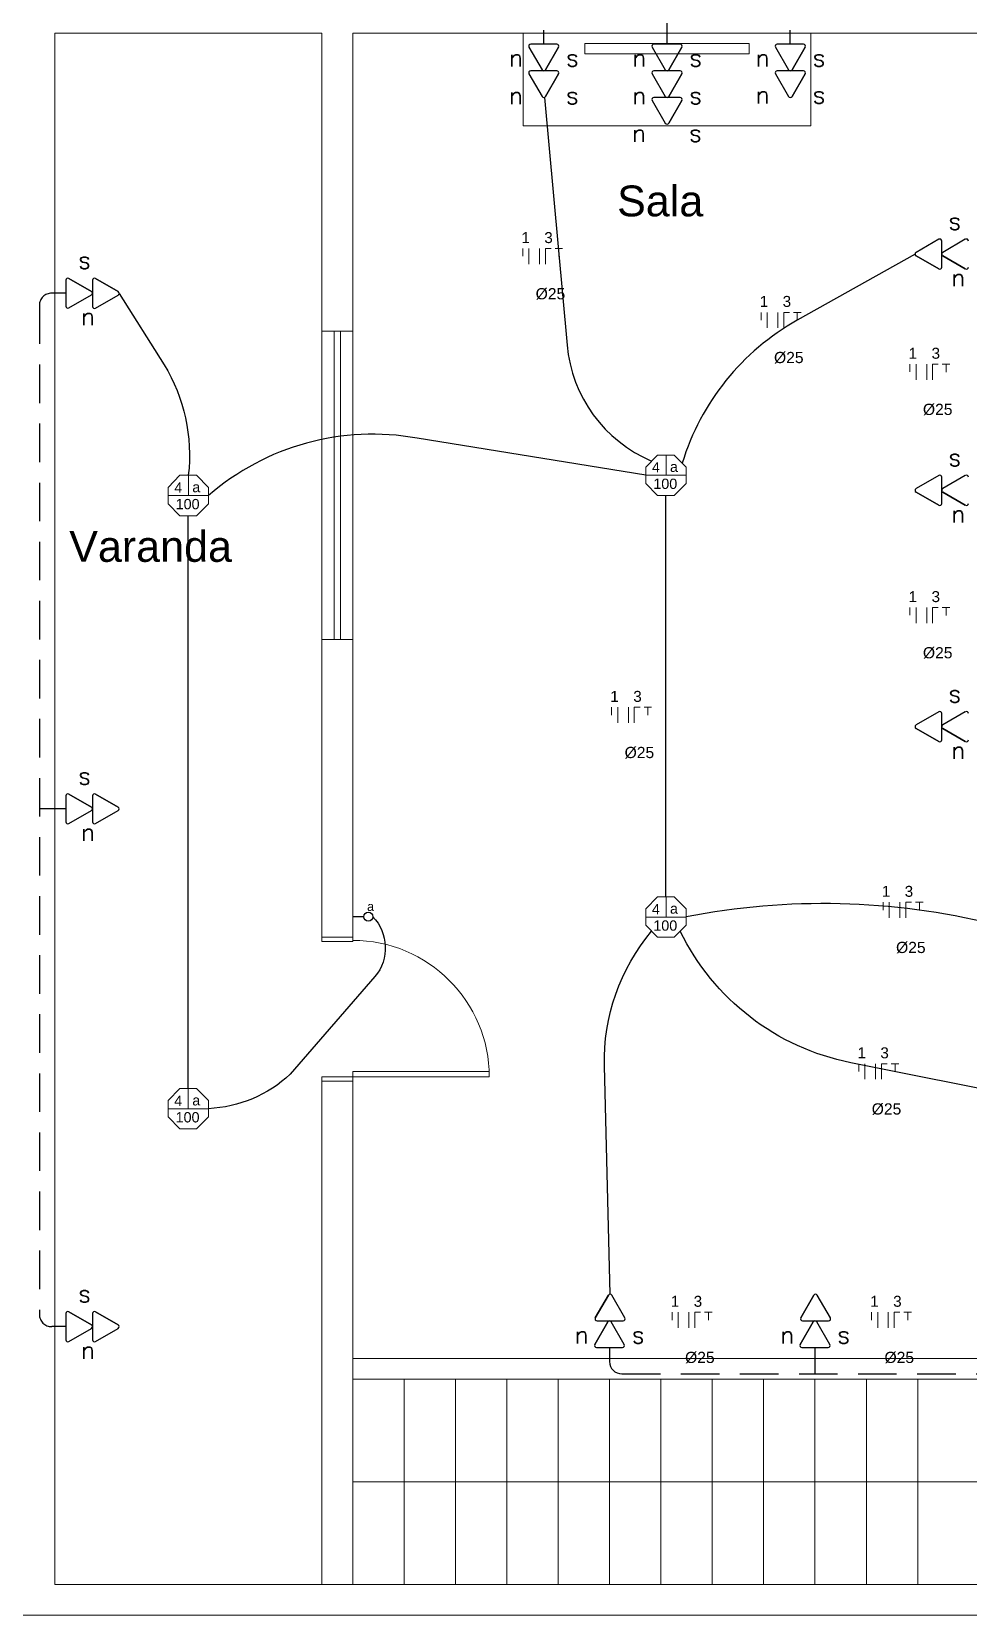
# Model space of a CAD drawing. Header units: millimetres. Extents: x 50 to 186, y -32 to 33.
# Drawn here: x 55.71 to 60.27, y 21.82 to 29.53 of the extents above; entities that cross this region are included whole.
import ezdxf

# ---------------------------------------------------------------- set-up
doc = ezdxf.new("R2010")
doc.units = ezdxf.units.MM
doc.linetypes.add('HIDDEN', pattern=[0.375, 0.25, -0.125])
doc.layers.get('0').update_dxf_attribs({"lineweight": 30})
for name, color, linetype in [('1 - Circuitos', 7, 'Continuous'), ('5 - Identificadores', 7, 'Continuous'), ('7 - Eletroduto', 6, 'Continuous'), ('Pontos de iluminação', 5, 'Continuous'), ('Pontos de Tomadas', 240, 'Continuous'), ('TEXTO', 7, 'Continuous')]:
    doc.layers.add(name, color=color, linetype=linetype)
for name, color, linetype, lineweight in [('3 - Cozinha', 160, 'Continuous', 20), ('4 - Edificação', 7, 'Continuous', 20), ('Portas', 251, 'Continuous', 9)]:
    doc.layers.add(name, color=color, linetype=linetype, lineweight=lineweight)
doc.styles.add('Arial0', font='arial.ttf', dxfattribs={"height": 3.14658})
doc.styles.add('ROMANS', font='ROMANS.SHX')
doc.styles.add('SEACAD_Arial', font='arial.ttf')
doc.styles.get("Standard").update_dxf_attribs({"font": 'arial.ttf'})
doc.styles.add('TEXTO_NOMEQUADRO', font='arial.ttf')

# ---------------------------------------------------------------- blocks, each defined once
blk = doc.blocks.new('ponto de luz')
at = {"color": 5, "linetype": 'Continuous', "lineweight": 15, "true_color": 0x000005}
blk.add_lwpolyline([(63.6396, -13.7603), (63.5583, -13.7603), (63.5009, -13.8188), (63.5009, -13.8984), (63.5583, -13.9569), (63.6396, -13.9569), (63.698, -13.8984), (63.698, -13.8188)], close=True, dxfattribs=at)
for points in [[(63.5995, -13.8589), (63.5995, -13.7603), (63.5995, -13.7603)], [(63.698, -13.8589), (63.5009, -13.8589), (63.5009, -13.8589)]]:
    blk.add_lwpolyline(points, dxfattribs=at)
at = {"layer": '1 - Circuitos'}
blk.add_attdef('N', (63.5309, -13.8452), '', height=0.05, dxfattribs=at)
at = {"layer": '5 - Identificadores', "flags": 4}
for tag, p in [('R', (63.6187, -13.8426)), ('S', (63.5376, -13.9254))]:
    blk.add_attdef(tag, p, '', height=0.05, dxfattribs=at)

msp = doc.modelspace()

# ---------------------------------------------------------------- linework, layer by layer
at = {"layer": '1 - Circuitos', "color": 7, "linetype": 'Continuous', "lineweight": 15, "true_color": 0x000007}
for points in [[(58.0982, 28.4386), (58.0982, 28.4764), (58.0982, 28.4764)], [(58.1284, 28.4008), (58.1284, 28.4764), (58.1284, 28.4764)], [(58.1797, 28.4008), (58.1797, 28.4764), (58.1797, 28.4764)], [(58.2362, 28.4764), (58.2085, 28.4764), (58.2085, 28.4008)], [(58.2556, 28.4764), (58.2927, 28.4764), (58.2747, 28.4764), (58.2747, 28.4383)], [(59.2583, 28.1281), (59.2583, 28.1659), (59.2583, 28.1659)], [(59.2885, 28.0903), (59.2885, 28.1659), (59.2885, 28.1659)], [(59.3397, 28.0903), (59.3397, 28.1659), (59.3397, 28.1659)], [(59.3963, 28.1659), (59.3686, 28.1659), (59.3686, 28.0903)], [(59.4157, 28.1659), (59.4528, 28.1659), (59.4348, 28.1659), (59.4348, 28.1278)], [(59.9831, 27.8757), (59.9831, 27.9135), (59.9831, 27.9135)], [(60.0133, 27.8379), (60.0133, 27.9135), (60.0133, 27.9135)], [(60.0645, 27.8379), (60.0645, 27.9135), (60.0645, 27.9135)], [(60.1211, 27.9135), (60.0934, 27.9135), (60.0934, 27.8379)], [(60.1405, 27.9135), (60.1776, 27.9135), (60.1596, 27.9135), (60.1596, 27.8753)], [(59.9831, 26.6913), (59.9831, 26.7291), (59.9831, 26.7291)], [(60.0133, 26.6535), (60.0133, 26.7291), (60.0133, 26.7291)], [(60.0645, 26.6535), (60.0645, 26.7291), (60.0645, 26.7291)], [(60.1211, 26.7291), (60.0934, 26.7291), (60.0934, 26.6535)], [(60.1405, 26.7291), (60.1776, 26.7291), (60.1596, 26.7291), (60.1596, 26.6909)], [(58.5312, 26.2059), (58.5312, 26.2437), (58.5312, 26.2437)], [(58.5615, 26.1681), (58.5615, 26.2437), (58.5615, 26.2437)], [(58.6127, 26.1681), (58.6127, 26.2437), (58.6127, 26.2437)], [(58.6692, 26.2437), (58.6415, 26.2437), (58.6415, 26.1681)], [(58.6887, 26.2437), (58.7258, 26.2437), (58.7078, 26.2437), (58.7078, 26.2055)], [(59.8523, 25.257), (59.8523, 25.2948), (59.8523, 25.2948)], [(59.8826, 25.2192), (59.8826, 25.2948), (59.8826, 25.2948)], [(59.9338, 25.2192), (59.9338, 25.2948), (59.9338, 25.2948)], [(59.9903, 25.2948), (59.9626, 25.2948), (59.9626, 25.2192)], [(60.0098, 25.2948), (60.0468, 25.2948), (60.0289, 25.2948), (60.0289, 25.2567)], [(59.734, 24.4711), (59.734, 24.5089), (59.734, 24.5089)], [(59.7642, 24.4333), (59.7642, 24.5089), (59.7642, 24.5089)], [(59.8154, 24.4333), (59.8154, 24.5089), (59.8154, 24.5089)], [(59.872, 24.5089), (59.8443, 24.5089), (59.8443, 24.4333)], [(59.8914, 24.5089), (59.9285, 24.5089), (59.9105, 24.5089), (59.9105, 24.4707)], [(58.8253, 23.2617), (58.8253, 23.2995), (58.8253, 23.2995)], [(58.8556, 23.2239), (58.8556, 23.2995), (58.8556, 23.2995)], [(58.9068, 23.2239), (58.9068, 23.2995), (58.9068, 23.2995)], [(58.9633, 23.2995), (58.9356, 23.2995), (58.9356, 23.2239)], [(58.9828, 23.2995), (59.0199, 23.2995), (59.0019, 23.2995), (59.0019, 23.2614)], [(59.7961, 23.2617), (59.7961, 23.2995), (59.7961, 23.2995)], [(59.8264, 23.2239), (59.8264, 23.2995), (59.8264, 23.2995)], [(59.8776, 23.2239), (59.8776, 23.2995), (59.8776, 23.2995)], [(59.9341, 23.2995), (59.9064, 23.2995), (59.9064, 23.2239)], [(59.9536, 23.2995), (59.9906, 23.2995), (59.9727, 23.2995), (59.9727, 23.2614)]]:
    msp.add_lwpolyline(points, dxfattribs=at)
at = {"layer": '3 - Cozinha'}
for points in [[(58.1008, 29.0744), (59.5008, 29.0744), (59.5008, 29.5244), (58.1008, 29.5244)], [(58.4008, 29.4244), (59.2008, 29.4244), (59.2008, 29.4744), (58.4008, 29.4744)]]:
    msp.add_lwpolyline(points, close=True, dxfattribs=at)
at = {"layer": '4 - Edificação'}
for p, q in [((57.1208, 29.5244), (55.8208, 29.5244)), ((55.8208, 29.5244), (55.8208, 24.3244)), ((57.1208, 29.5244), (57.1208, 25.1244)), ((57.2708, 29.5244), (57.2708, 25.1244)), ((57.2708, 29.5244), (60.3208, 29.5244)), ((57.1208, 24.4244), (57.1208, 21.9744)), ((57.1208, 24.4244), (57.2708, 24.4244)), ((57.2708, 24.4244), (57.2708, 23.1744)), ((55.8208, 24.3244), (55.8208, 21.9744)), ((57.2708, 22.9744), (57.2708, 23.1744)), ((57.2708, 23.0744), (61.7708, 23.0744)), ((61.7708, 22.9744), (57.2708, 22.9744)), ((57.2708, 22.9744), (57.2708, 21.9744)), ((57.5208, 22.9744), (57.5208, 21.9744)), ((57.7708, 22.9744), (57.7708, 21.9744)), ((58.0208, 22.9744), (58.0208, 21.9744)), ((58.2708, 22.9744), (58.2708, 21.9744)), ((58.5208, 22.9744), (58.5208, 21.9744)), ((58.7708, 22.9744), (58.7708, 21.9744)), ((59.0208, 22.9744), (59.0208, 21.9744)), ((59.2708, 22.9744), (59.2708, 21.9744)), ((59.5208, 22.9744), (59.5208, 21.9744)), ((59.7708, 22.9744), (59.7708, 21.9744)), ((60.0208, 22.9744), (60.0208, 21.9744)), ((61.7708, 22.4744), (57.2708, 22.4744)), ((55.8208, 21.9744), (61.6708, 21.9744)), ((55.6708, 21.8244), (80.4208, 21.8244))]:
    msp.add_line(p, q, dxfattribs=at)
at = {"layer": '4 - Edificação', "color": 252}
msp.add_lwpolyline([(53.5708, 21.8244), (80.5708, 21.8244), (80.5708, 29.8244), (53.5708, 29.8244)], close=True, dxfattribs=at)
at = {"layer": '7 - Eletroduto'}
for p, q in [((58.8008, 29.5244), (58.8008, 29.5994)), ((58.2008, 29.5244), (58.2008, 29.5394)), ((59.4008, 29.5244), (59.4008, 29.5394)), ((55.8208, 28.2594), (55.8058, 28.2594)), ((55.8208, 23.2294), (55.8058, 23.2294)), ((58.5208, 23.0744), (58.5208, 23.0594))]:
    msp.add_line(p, q, dxfattribs=at)
at = {"layer": '7 - Eletroduto', "linetype": 'HIDDEN', "ltscale": 0.75}
for p, q in [((55.7458, 28.1994), (55.7458, 23.2894)), ((55.8208, 25.7494), (55.7458, 25.7494)), ((59.5208, 23.0744), (59.5208, 22.9994)), ((58.5808, 22.9994), (60.4608, 22.9994))]:
    msp.add_line(p, q, dxfattribs=at)
at = {"layer": '7 - Eletroduto'}
for points in [[(58.2043, 29.2121), (58.3141, 28.0064, 0.276599), (58.7258, 27.4423, 0.203011)], [(60.0079, 28.4494), (59.4348, 28.1278, 0.192912), (58.8747, 27.4326, 96.502836)], [(56.1337, 28.2582), (56.3532, 27.9112, -0.166063), (56.4708, 27.3727, -0.348222)], [(58.6971, 27.3732), (57.5846, 27.5535, 0.226957), (56.5694, 27.2744, -0.10402)], [(61.9872, 24.8494), (60.3874, 25.1884, 0.109232), (58.8943, 25.2232, -7.927458)], [(57.3685, 25.2244, -0.382574), (57.379, 24.9327), (56.9669, 24.4577, -0.176838), (56.5693, 24.2901, 0.952448)], [(58.5236, 23.3869), (58.4958, 24.4987, -0.183289), (58.7258, 25.1541, 0.881163)], [(61.3935, 24.1741), (59.6947, 24.5139, -0.234093), (58.8651, 25.1541, -1.599991)]]:
    msp.add_lwpolyline(points, format="xyb", dxfattribs=at)
for points in [[(58.7957, 25.3215), (58.7952, 27.2749)], [(56.4702, 24.3884), (56.4703, 27.1761)]]:
    msp.add_lwpolyline(points, dxfattribs=at)
at = {"layer": '7 - Eletroduto', "linetype": 'HIDDEN', "ltscale": 0.75}
for centre, start, end in [((55.8058, 28.1994), 90, 180), ((55.8058, 23.2894), 180, 270)]:
    msp.add_arc(centre, 0.06, start, end, dxfattribs=at)
at = {"layer": '7 - Eletroduto'}
msp.add_arc((58.5808, 23.0594), 0.06, 180, 270, dxfattribs=at)
at = {"layer": 'Pontos de Tomadas'}
for p, q in [((58.2008, 29.4708), (58.2008, 29.5244)), ((58.8008, 29.4708), (58.8008, 29.5244)), ((59.4008, 29.4708), (59.4008, 29.5244)), ((58.1288, 29.4561), (58.1924, 29.346)), ((58.2644, 29.4708), (58.1373, 29.4708)), ((58.2728, 29.4561), (58.2093, 29.346)), ((58.2093, 29.346), (58.2728, 29.4561)), ((58.2093, 29.346), (58.2728, 29.4561)), ((58.7288, 29.4561), (58.7924, 29.346)), ((58.8644, 29.4708), (58.7373, 29.4708)), ((58.8728, 29.4561), (58.8093, 29.346)), ((58.8093, 29.346), (58.8728, 29.4561)), ((58.8093, 29.346), (58.8728, 29.4561)), ((59.3288, 29.4561), (59.3924, 29.346)), ((59.4644, 29.4708), (59.3373, 29.4708)), ((59.4728, 29.4561), (59.4093, 29.346)), ((59.4093, 29.346), (59.4728, 29.4561)), ((59.4093, 29.346), (59.4728, 29.4561)), ((58.1288, 29.3265), (58.1924, 29.2163)), ((58.2644, 29.3411), (58.1373, 29.3411)), ((58.2728, 29.3265), (58.2093, 29.2163)), ((58.2093, 29.2163), (58.2728, 29.3265)), ((58.2093, 29.2163), (58.2728, 29.3265)), ((58.7288, 29.3265), (58.7924, 29.2163)), ((58.8644, 29.3411), (58.7373, 29.3411)), ((58.8728, 29.3265), (58.8093, 29.2163)), ((58.8093, 29.2163), (58.8728, 29.3265)), ((58.8093, 29.2163), (58.8728, 29.3265)), ((59.3288, 29.3265), (59.3924, 29.2163)), ((59.4644, 29.3411), (59.3373, 29.3411)), ((59.4728, 29.3265), (59.4093, 29.2163)), ((59.4093, 29.2163), (59.4728, 29.3265)), ((59.4093, 29.2163), (59.4728, 29.3265)), ((58.8644, 29.2114), (58.7373, 29.2114)), ((58.7288, 29.1968), (58.7924, 29.0866)), ((58.8728, 29.1968), (58.8093, 29.0866)), ((58.8093, 29.0866), (58.8728, 29.1968)), ((58.8093, 29.0866), (58.8728, 29.1968)), ((60.1229, 28.5214), (60.0128, 28.4578)), ((60.2526, 28.5214), (60.1424, 28.4578)), ((60.1229, 28.3774), (60.0128, 28.4409)), ((60.0128, 28.4409), (60.1229, 28.3774)), ((60.0128, 28.4409), (60.1229, 28.3774)), ((60.1375, 28.3858), (60.1375, 28.5129)), ((60.2526, 28.3774), (60.1424, 28.4409)), ((60.1424, 28.4409), (60.2526, 28.3774)), ((60.1424, 28.4409), (60.2526, 28.3774)), ((55.8745, 28.3229), (55.8745, 28.1958)), ((55.8891, 28.3314), (55.9992, 28.2678)), ((55.9992, 28.2678), (55.8891, 28.3314)), ((55.9992, 28.2678), (55.8891, 28.3314)), ((56.004, 28.3218), (56.004, 28.1947)), ((56.0187, 28.3302), (56.1288, 28.2667)), ((56.1288, 28.2667), (56.0187, 28.3302)), ((56.1288, 28.2667), (56.0187, 28.3302)), ((55.8745, 28.2594), (55.8208, 28.2594)), ((55.8891, 28.1874), (55.9992, 28.2509)), ((56.0187, 28.1862), (56.1288, 28.2498)), ((60.1229, 27.3714), (60.0128, 27.3078)), ((60.1375, 27.2358), (60.1375, 27.3629)), ((60.2526, 27.3714), (60.1424, 27.3078)), ((60.1229, 27.2274), (60.0128, 27.2909)), ((60.0128, 27.2909), (60.1229, 27.2274)), ((60.0128, 27.2909), (60.1229, 27.2274)), ((60.2526, 27.2274), (60.1424, 27.2909)), ((60.1424, 27.2909), (60.2526, 27.2274)), ((60.1424, 27.2909), (60.2526, 27.2274)), ((60.1229, 26.2214), (60.0128, 26.1578)), ((60.1375, 26.0858), (60.1375, 26.2129)), ((60.2526, 26.2214), (60.1424, 26.1578)), ((60.1229, 26.0774), (60.0128, 26.1409)), ((60.0128, 26.1409), (60.1229, 26.0774)), ((60.0128, 26.1409), (60.1229, 26.0774)), ((60.2526, 26.0774), (60.1424, 26.1409)), ((60.1424, 26.1409), (60.2526, 26.0774)), ((60.1424, 26.1409), (60.2526, 26.0774)), ((55.8891, 25.8214), (55.9992, 25.7578)), ((55.9992, 25.7578), (55.8891, 25.8214)), ((55.9992, 25.7578), (55.8891, 25.8214)), ((56.0187, 25.8214), (56.1289, 25.7578)), ((56.1289, 25.7578), (56.0187, 25.8214)), ((56.1289, 25.7578), (56.0187, 25.8214)), ((55.8745, 25.7494), (55.8208, 25.7494)), ((55.8745, 25.8129), (55.8745, 25.6858)), ((56.0041, 25.8129), (56.0041, 25.6858)), ((55.8891, 25.6774), (55.9992, 25.7409)), ((56.0187, 25.6774), (56.1289, 25.7409)), ((57.3245, 25.2244), (57.2708, 25.2244)), ((58.4516, 23.2719), (58.5152, 23.382)), ((58.5152, 23.382), (58.4516, 23.2719)), ((58.5152, 23.382), (58.4516, 23.2719)), ((58.5956, 23.2719), (58.5321, 23.382)), ((59.4516, 23.2719), (59.5152, 23.382)), ((59.5152, 23.382), (59.4516, 23.2719)), ((59.5152, 23.382), (59.4516, 23.2719)), ((59.5956, 23.2719), (59.5321, 23.382)), ((55.8745, 23.2929), (55.8745, 23.1658)), ((55.8891, 23.3014), (55.9992, 23.2378)), ((55.9992, 23.2378), (55.8891, 23.3014)), ((55.9992, 23.2378), (55.8891, 23.3014)), ((56.0041, 23.2929), (56.0041, 23.1658)), ((56.0187, 23.3014), (56.1289, 23.2378)), ((56.1289, 23.2378), (56.0187, 23.3014)), ((56.1289, 23.2378), (56.0187, 23.3014)), ((55.8745, 23.2294), (55.8208, 23.2294)), ((55.8891, 23.1574), (55.9992, 23.2209)), ((56.0187, 23.1574), (56.1289, 23.2209)), ((58.4488, 23.1426), (58.5124, 23.2528)), ((58.5124, 23.2528), (58.4488, 23.1426)), ((58.5124, 23.2528), (58.4488, 23.1426)), ((58.4601, 23.2573), (58.5872, 23.2573)), ((58.5928, 23.1426), (58.5293, 23.2528)), ((59.4488, 23.1426), (59.5124, 23.2528)), ((59.5124, 23.2528), (59.4488, 23.1426)), ((59.5124, 23.2528), (59.4488, 23.1426)), ((59.4601, 23.2573), (59.5872, 23.2573)), ((59.5928, 23.1426), (59.5293, 23.2528)), ((58.4573, 23.128), (58.5844, 23.128)), ((58.5208, 23.128), (58.5208, 23.0744)), ((59.4573, 23.128), (59.5844, 23.128)), ((59.5208, 23.128), (59.5208, 23.0744))]:
    msp.add_line(p, q, dxfattribs=at)
msp.add_circle((57.3465, 25.2244), 0.022, dxfattribs=at)
for centre, start, end in [((58.1373, 29.461), 90, 209.98164), ((58.2644, 29.461), 330.01836, 90), ((58.7373, 29.461), 90, 209.98164), ((58.8644, 29.461), 330.01836, 90), ((59.3373, 29.461), 90, 209.98164), ((59.4644, 29.461), 330.01836, 90), ((58.1373, 29.3313), 90, 209.98164), ((58.2008, 29.3508), 209.98164, 330.01836), ((58.2644, 29.3313), 330.01836, 90), ((58.7373, 29.3313), 90, 209.98164), ((58.8008, 29.3508), 209.98164, 330.01836), ((58.8644, 29.3313), 330.01836, 90), ((59.3373, 29.3313), 90, 209.98164), ((59.4008, 29.3508), 209.98164, 330.01836), ((59.4644, 29.3313), 330.01836, 90), ((58.2008, 29.2212), 209.98164, 330.01836), ((58.7373, 29.2017), 90, 209.98164), ((58.8008, 29.2212), 209.98164, 330.01836), ((58.8644, 29.2017), 330.01836, 90), ((59.4008, 29.2212), 209.98164, 330.01836), ((58.8008, 29.0915), 209.98164, 330.01836), ((60.1278, 28.5129), 0, 119.98164), ((60.2575, 28.5129), 0, 119.98164), ((60.0176, 28.4494), 119.98164, 240.01836), ((60.1473, 28.4494), 119.98164, 240.01836), ((60.1278, 28.3858), 240.01836, 0), ((60.2575, 28.3858), 240.01836, 0), ((55.8842, 28.3229), 60.01836, 180), ((56.0138, 28.3218), 60.01836, 180), ((55.9944, 28.2594), 299.98164, 60.01836), ((56.124, 28.2582), 299.98164, 60.01836), ((55.8842, 28.1958), 180, 299.98164), ((56.0138, 28.1947), 180, 299.98164), ((60.1278, 27.3629), 0, 119.98164), ((60.2575, 27.3629), 0, 119.98164), ((60.0176, 27.2994), 119.98164, 240.01836), ((60.1473, 27.2994), 119.98164, 240.01836), ((60.1278, 27.2358), 240.01836, 0), ((60.2575, 27.2358), 240.01836, 0), ((60.1278, 26.2129), 0, 119.98164), ((60.2575, 26.2129), 0, 119.98164), ((60.0176, 26.1494), 119.98164, 240.01836), ((60.1473, 26.1494), 119.98164, 240.01836), ((60.1278, 26.0858), 240.01836, 0), ((60.2575, 26.0858), 240.01836, 0), ((55.8842, 25.8129), 60.01836, 180), ((56.0139, 25.8129), 60.01836, 180), ((55.9944, 25.7494), 299.98164, 60.01836), ((56.124, 25.7494), 299.98164, 60.01836), ((55.8842, 25.6858), 180, 299.98164), ((56.0139, 25.6858), 180, 299.98164), ((58.5236, 23.3772), 29.98164, 150.01836), ((59.5236, 23.3772), 29.98164, 150.01836), ((55.8842, 23.2929), 60.01836, 180), ((56.0139, 23.2929), 60.01836, 180), ((55.9944, 23.2294), 299.98164, 60.01836), ((56.124, 23.2294), 299.98164, 60.01836), ((58.4601, 23.267), 150.01836, 270), ((58.5208, 23.2479), 29.98164, 150.01836), ((58.5872, 23.267), 270, 29.98164), ((59.4601, 23.267), 150.01836, 270), ((59.5208, 23.2479), 29.98164, 150.01836), ((59.5872, 23.267), 270, 29.98164), ((55.8842, 23.1658), 180, 299.98164), ((56.0139, 23.1658), 180, 299.98164), ((58.4573, 23.1378), 150.01836, 270), ((58.5844, 23.1378), 270, 29.98164), ((59.4573, 23.1378), 150.01836, 270), ((59.5844, 23.1378), 270, 29.98164)]:
    msp.add_arc(centre, 0.00975, start, end, dxfattribs=at)
at = {"layer": 'Portas'}
for p, q in [((57.1808, 28.0744), (57.1808, 26.5744)), ((57.2108, 28.0744), (57.2108, 26.5744))]:
    msp.add_line(p, q, dxfattribs=at)
for points in [[(57.1208, 28.0744), (57.1208, 26.5744), (57.2708, 26.5744), (57.2708, 28.0744)], [(57.2708, 25.1044), (57.1208, 25.1044), (57.1208, 25.1244), (57.2708, 25.1244)], [(57.2708, 24.4244), (57.1208, 24.4244), (57.1208, 24.4444), (57.2708, 24.4444)], [(57.2708, 24.4444), (57.2708, 24.4706), (57.9358, 24.4706), (57.9358, 24.4444)]]:
    msp.add_lwpolyline(points, close=True, dxfattribs=at)
msp.add_arc((57.2708, 24.4444), 0.665, 360, 90, dxfattribs=at)

# ---------------------------------------------------------------- block references
at = {"layer": 'Pontos de iluminação', "color": 2}
ref = msp.add_blockref('ponto de luz', (-4.8037, 41.2318), dxfattribs=at)
ref.add_attrib('S', '100', (58.7339, 27.3065), dxfattribs={"layer": '5 - Identificadores', "height": 0.05})
ref.add_attrib('R', 'a', (58.8149, 27.3892), dxfattribs={"layer": '5 - Identificadores', "height": 0.05})
ref.add_attrib('N', '4', (58.7272, 27.3866), dxfattribs={"layer": '1 - Circuitos', "height": 0.05})
ref = msp.add_blockref('ponto de luz', (-7.1286, 41.133), dxfattribs=at)
ref.add_attrib('S', '100', (56.409, 27.2076), dxfattribs={"layer": '5 - Identificadores', "height": 0.05})
ref.add_attrib('R', 'a', (56.49, 27.2903), dxfattribs={"layer": '5 - Identificadores', "height": 0.05})
ref.add_attrib('N', '4', (56.4023, 27.2878), dxfattribs={"layer": '1 - Circuitos', "height": 0.05})
ref = msp.add_blockref('ponto de luz', (-4.8037, 39.0818), dxfattribs=at)
ref.add_attrib('S', '100', (58.7339, 25.1565), dxfattribs={"layer": '5 - Identificadores', "height": 0.05})
ref.add_attrib('R', 'a', (58.8149, 25.2392), dxfattribs={"layer": '5 - Identificadores', "height": 0.05})
ref.add_attrib('N', '4', (58.7272, 25.2366), dxfattribs={"layer": '1 - Circuitos', "height": 0.05})
ref = msp.add_blockref('ponto de luz', (-7.1287, 38.1488), dxfattribs=at)
ref.add_attrib('S', '100', (56.4089, 24.2234), dxfattribs={"layer": '5 - Identificadores', "height": 0.05})
ref.add_attrib('R', 'a', (56.4899, 24.3061), dxfattribs={"layer": '5 - Identificadores', "height": 0.05})
ref.add_attrib('N', '4', (56.4022, 24.3036), dxfattribs={"layer": '1 - Circuitos', "height": 0.05})

# ---------------------------------------------------------------- texts
at = {"layer": '1 - Circuitos', "color": 7, "true_color": 0x000007, "style": 'Arial0'}
for s, p in [('1', (58.0916, 28.5029)), ('3', (58.2032, 28.5029)), ('1', (59.2517, 28.1924)), ('3', (59.3633, 28.1924)), ('1', (59.9765, 27.94)), ('3', (60.0881, 27.94)), ('1', (59.9765, 26.7556)), ('3', (60.0881, 26.7556)), ('1', (58.5246, 26.2701)), ('3', (58.6363, 26.2701)), ('1', (59.8457, 25.3213)), ('3', (59.9574, 25.3213)), ('1', (59.7274, 24.5353)), ('3', (59.839, 24.5353)), ('1', (58.8187, 23.326)), ('3', (58.9304, 23.326)), ('1', (59.7895, 23.326)), ('3', (59.9012, 23.326))]:
    msp.add_text(s, height=0.0534, dxfattribs=at).set_placement(p)
at = {"layer": '1 - Circuitos', "color": 1, "true_color": 0x000001, "style": 'Arial0'}
for p in [(58.1613, 28.2293), (59.3214, 27.9188), (60.0462, 27.6663), (60.0462, 26.4819), (58.5943, 25.9965), (59.9154, 25.0477), (59.7971, 24.2617), (58.8885, 23.0524), (59.8592, 23.0524)]:
    msp.add_text('Ø25', height=0.05451, dxfattribs=at).set_placement(p)
at = {"layer": '5 - Identificadores'}
for s, height, style, p in [('n', 0.0858, 'ROMANS', (58.031, 29.3625)), ('s', 0.0858, 'ROMANS', (58.309, 29.3625)), ('n', 0.0858, 'ROMANS', (58.631, 29.3625)), ('s', 0.0858, 'ROMANS', (58.909, 29.3625)), ('n', 0.0858, 'ROMANS', (59.231, 29.3625)), ('s', 0.0858, 'ROMANS', (59.509, 29.3625)), ('n', 0.0858, 'ROMANS', (58.0303, 29.1792)), ('s', 0.0858, 'ROMANS', (58.3083, 29.1792)), ('n', 0.0858, 'ROMANS', (58.6303, 29.1792)), ('s', 0.0858, 'ROMANS', (58.9083, 29.1792)), ('n', 0.0858, 'ROMANS', (59.231, 29.1825)), ('s', 0.0858, 'ROMANS', (59.509, 29.1825)), ('n', 0.0858, 'ROMANS', (58.6297, 28.9959)), ('s', 0.0858, 'ROMANS', (58.9077, 28.9959)), ('s', 0.0858, 'ROMANS', (60.1701, 28.5677)), ('s', 0.0858, 'ROMANS', (55.9342, 28.3777)), ('n', 0.0858, 'ROMANS', (60.1832, 28.2931)), ('n', 0.0858, 'ROMANS', (55.9473, 28.1031)), ('s', 0.0858, 'ROMANS', (60.1701, 27.4177)), ('n', 0.0858, 'ROMANS', (60.1832, 27.1431)), ('s', 0.0858, 'ROMANS', (60.1701, 26.2677)), ('n', 0.0858, 'ROMANS', (60.1832, 25.9931)), ('s', 0.0858, 'ROMANS', (55.9342, 25.8677)), ('n', 0.0858, 'ROMANS', (55.9473, 25.5931)), ('a', 0.044, 'SEACAD_Arial', (57.3409, 25.2526)), ('s', 0.0858, 'ROMANS', (55.9342, 23.3477)), ('n', 0.0858, 'ROMANS', (58.351, 23.1475)), ('s', 0.0858, 'ROMANS', (58.629, 23.1475)), ('n', 0.0858, 'ROMANS', (59.351, 23.1475)), ('s', 0.0858, 'ROMANS', (59.629, 23.1475)), ('n', 0.0858, 'ROMANS', (55.9473, 23.0731))]:
    msp.add_text(s, height=height, dxfattribs=dict(at, style=style)).set_placement(p)
at = {"layer": 'TEXTO', "char_height": 0.15, "width": 0.67308, "attachment_point": 1, "style": 'TEXTO_NOMEQUADRO'}
for s, insert in [('{\\C252;Sala}', (58.5578, 28.7831)), ('{\\C252;Varanda}', (55.8911, 27.1017))]:
    msp.add_mtext(s, dxfattribs=dict(at, insert=insert))

doc.saveas('drawing.dxf')
